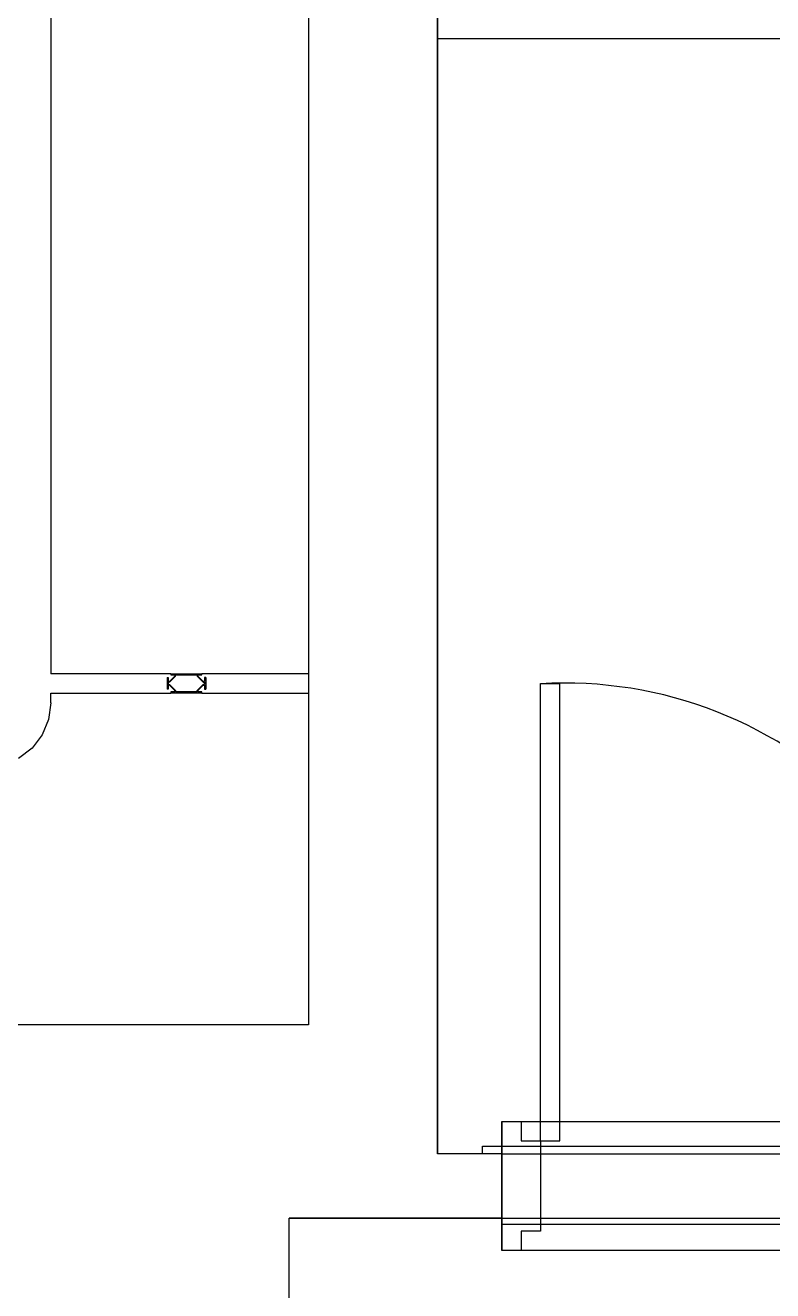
# Model space of a CAD drawing. Header units: millimetres. Extents: x -41292 to 298682, y -22072 to 33155.
# Drawn here: x 36305 to 37465, y 7818 to 9782 of the extents above; entities that cross this region are included whole.
import ezdxf

# ---------------------------------------------------------------- set-up
doc = ezdxf.new("R2010")
doc.units = ezdxf.units.MM
for name, color, linetype in [('벽1', 2, 'Continuous'), ('창호', 4, 'Continuous'), ('틀', 8, 'Continuous')]:
    doc.layers.add(name, color=color, linetype=linetype)

# ---------------------------------------------------------------- blocks, each defined once
blk = doc.blocks.new('AHSISHEUD')
for p, q in [((36972, 28458.7), (36972, 26423.7)), ((37372, 28458.7), (37372, 26423.7)), ((37572, 27408.7), (37572, 28158.7)), ((38322, 27408.7), (37572, 27408.7)), ((37572, 25678.7), (37572, 27408.7)), ((37158.3, 26423.7), (36972, 26423.7)), ((37152.3, 26417.7), (37154.3, 26417.7)), ((37152.3, 26417.7), (37152.3, 26399.7)), ((37154.3, 26417.7), (37154.3, 26411.7)), ((37156.3, 26411.7), (37164.3, 26419.7)), ((37165.3, 26419.7), (37156.3, 26410.7)), ((37158.3, 26423.7), (37158.3, 26421.7)), ((37158.3, 26423.7), (37206.3, 26423.7)), ((37158.3, 26421.7), (37164.3, 26421.7)), ((37164.3, 26421.7), (37164.3, 26419.7)), ((37165.3, 26419.7), (37165.3, 26421.7)), ((37165.3, 26421.7), (37199.3, 26421.7)), ((37199.3, 26421.7), (37199.3, 26419.7)), ((37199.3, 26419.7), (37208.3, 26410.7)), ((37200.3, 26419.7), (37200.3, 26421.7)), ((37200.3, 26421.7), (37206.3, 26421.7)), ((37208.3, 26411.7), (37200.3, 26419.7)), ((37206.3, 26421.7), (37206.3, 26423.7)), ((37372, 26423.7), (37206.3, 26423.7)), ((37212.3, 26417.7), (37210.3, 26417.7)), ((37210.3, 26417.7), (37210.3, 26411.7)), ((37212.3, 26417.7), (37212.3, 26399.7)), ((37372, 26423.7), (37372, 26393.7)), ((36972, 26378.7), (36972, 26393.7)), ((36972, 26393.7), (37158.3, 26393.7)), ((37154.3, 26399.7), (37152.3, 26399.7)), ((37154.3, 26411.7), (37156.3, 26411.7)), ((37154.3, 26410.7), (37154.3, 26406.7)), ((37156.3, 26410.7), (37154.3, 26410.7)), ((37154.3, 26406.7), (37154.3, 26405.7)), ((37154.3, 26406.7), (37156.3, 26406.7)), ((37154.3, 26405.7), (37154.3, 26399.7)), ((37156.3, 26405.7), (37154.3, 26405.7)), ((37156.3, 26406.7), (37165.3, 26397.7)), ((37164.3, 26397.7), (37156.3, 26405.7)), ((37164.3, 26395.7), (37158.3, 26395.7)), ((37158.3, 26395.7), (37158.3, 26393.7)), ((37206.3, 26393.7), (37158.3, 26393.7)), ((37164.3, 26395.7), (37164.3, 26397.7)), ((37165.3, 26397.7), (37165.3, 26395.7)), ((37199.3, 26395.7), (37165.3, 26395.7)), ((37208.3, 26406.7), (37199.3, 26397.7)), ((37199.3, 26395.7), (37199.3, 26397.7)), ((37208.3, 26405.7), (37200.3, 26397.7)), ((37200.3, 26397.7), (37200.3, 26395.7)), ((37206.3, 26395.7), (37200.3, 26395.7)), ((37206.3, 26393.7), (37206.3, 26395.7)), ((37206.3, 26393.7), (37372, 26393.7)), ((37210.3, 26411.7), (37208.3, 26411.7)), ((37208.3, 26410.7), (37210.3, 26410.7)), ((37210.3, 26406.7), (37208.3, 26406.7)), ((37208.3, 26405.7), (37210.3, 26405.7)), ((37210.3, 26410.7), (37210.3, 26406.7)), ((37210.3, 26405.7), (37210.3, 26399.7)), ((37210.3, 26399.7), (37212.3, 26399.7)), ((37372, 26393.7), (37372, 25878.7)), ((36972, 26378.7), (36968.6, 26352.8)), ((36968.6, 26352.8), (36958.6, 26328.7)), ((36958.6, 26328.7), (36942.8, 26308)), ((36942.8, 26308), (36922, 26292.1)), ((37372, 25878.7), (35962, 25878.7)), ((37642, 25678.7), (37642, 25690.7)), ((37642, 25690.7), (38363.5, 25690.7)), ((37642, 25678.7), (37572, 25678.7)), ((37672, 25678.7), (37642, 25678.7)), ((37672, 25678.7), (37672, 25578.7)), ((37672, 25678.7), (38472, 25678.7)), ((37342, 25578.7), (37672, 25578.7)), ((37342, 24078.7), (37342, 25578.7)), ((37672, 25578.7), (37672, 25568.7)), ((37672, 25578.7), (38462, 25578.7)), ((38462, 25568.7), (37672, 25568.7))]:
    blk.add_line(p, q)

msp = doc.modelspace()

# ---------------------------------------------------------------- linework, layer by layer
at = {"layer": '벽1'}
for p, q in [((36744.67, 10860.58), (36744.67, 8230.58)), ((36944.67, 8030.58), (36944.67, 10510.58)), ((36744.67, 8230.58), (34944.67, 8230.58)), ((37044.67, 8030.58), (36944.67, 8030.58)), ((37044.67, 8030.58), (36944.67, 8030.58)), ((37044.67, 8030.58), (37044.67, 7930.58)), ((36714.67, 6430.58), (36714.67, 7930.58)), ((37044.67, 7930.58), (36714.67, 7930.58))]:
    msp.add_line(p, q, dxfattribs=at)
msp.add_lwpolyline([(36944.67, 10510.58), (36944.67, 8030.58)], dxfattribs=at)
at = {"layer": '창호'}
msp.add_arc((37142.16, 8115.34), 645.77, 354.24437, 93.32764, dxfattribs=at)
at = {"layer": '틀'}
for p, q in [((37104.67, 8050.58), (37104.67, 8760.58)), ((37104.67, 8760.58), (37134.67, 8760.58)), ((37134.67, 8050.58), (37134.67, 8760.03)), ((37044.67, 7880.58), (37044.67, 8080.58)), ((37044.67, 8080.58), (37844.67, 8080.58)), ((37044.67, 8080.58), (37044.67, 7880.58)), ((37104.67, 8050.58), (37134.67, 8050.58)), ((37844.67, 7880.58), (37044.67, 7880.58))]:
    msp.add_line(p, q, dxfattribs=at)
msp.add_lwpolyline([(37044.67, 8080.58), (37074.67, 8080.58), (37074.67, 8050.58), (37104.67, 8050.58), (37104.67, 7910.58), (37074.67, 7910.58), (37074.67, 7880.58), (37044.67, 7880.58), (37044.67, 8080.58)], dxfattribs=at)

# ---------------------------------------------------------------- block references
msp.add_blockref('AHSISHEUD', (-627.37, -17648.09))

doc.saveas('drawing.dxf')
